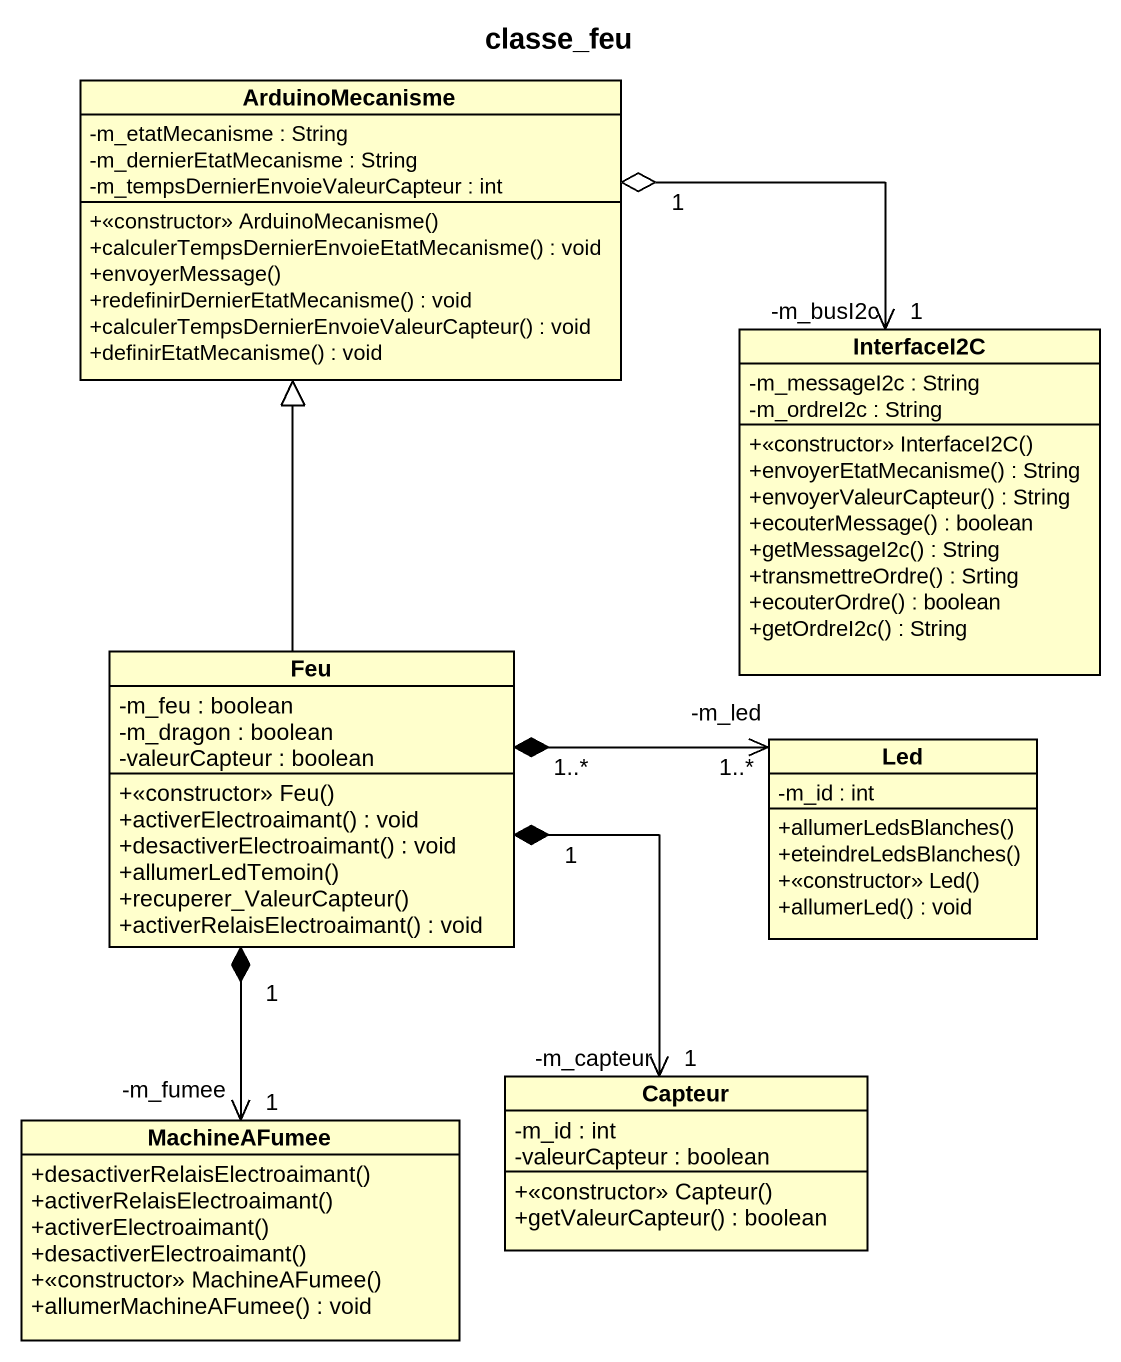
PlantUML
@startuml
title classe_feu
hide circle
hide empty members
skinparam classAttributeIconSize 0
class ArduinoMecanisme {
  -m_etatMecanisme : String
  -m_dernierEtatMecanisme : String
  -m_tempsDernierEnvoieValeurCapteur : int
  +<<constructor>> ArduinoMecanisme()
  +calculerTempsDernierEnvoieEtatMecanisme() : void
  +envoyerMessage()
  +redefinirDernierEtatMecanisme() : void
  +calculerTempsDernierEnvoieValeurCapteur() : void
  +definirEtatMecanisme() : void
}
class InterfaceI2C {
  -m_messageI2c : String
  -m_ordreI2c : String
  +<<constructor>> InterfaceI2C()
  +envoyerEtatMecanisme() : String
  +envoyerValeurCapteur() : String
  +ecouterMessage() : boolean
  +getMessageI2c() : String
  +transmettreOrdre() : Srting
  +ecouterOrdre() : boolean
  +getOrdreI2c() : String
}
class Feu {
  -m_feu : boolean
  -m_dragon : boolean
  -valeurCapteur : boolean
  +<<constructor>> Feu()
  +activerElectroaimant() : void
  +desactiverElectroaimant() : void
  +allumerLedTemoin()
  +recuperer_ValeurCapteur()
  +activerRelaisElectroaimant() : void
}
class Led {
  -m_id : int
  +allumerLedsBlanches()
  +eteindreLedsBlanches()
  +<<constructor>> Led()
  +allumerLed() : void
}
class MachineAFumee {
  +desactiverRelaisElectroaimant()
  +activerRelaisElectroaimant()
  +activerElectroaimant()
  +desactiverElectroaimant()
  +<<constructor>> MachineAFumee()
  +allumerMachineAFumee() : void
}
class Capteur {
  -m_id : int
  -valeurCapteur : boolean
  +<<constructor>> Capteur()
  +getValeurCapteur() : boolean
}
ArduinoMecanisme "1" o-right-> "1\n-m_busI2c" InterfaceI2C
Feu -up-|> ArduinoMecanisme
Feu "1..*" *-right-> "1..*\n-m_led" Led
Feu "1" *--> "1\n-m_fumee" MachineAFumee
Feu "1" *--> "1\n-m_capteur" Capteur
@enduml
